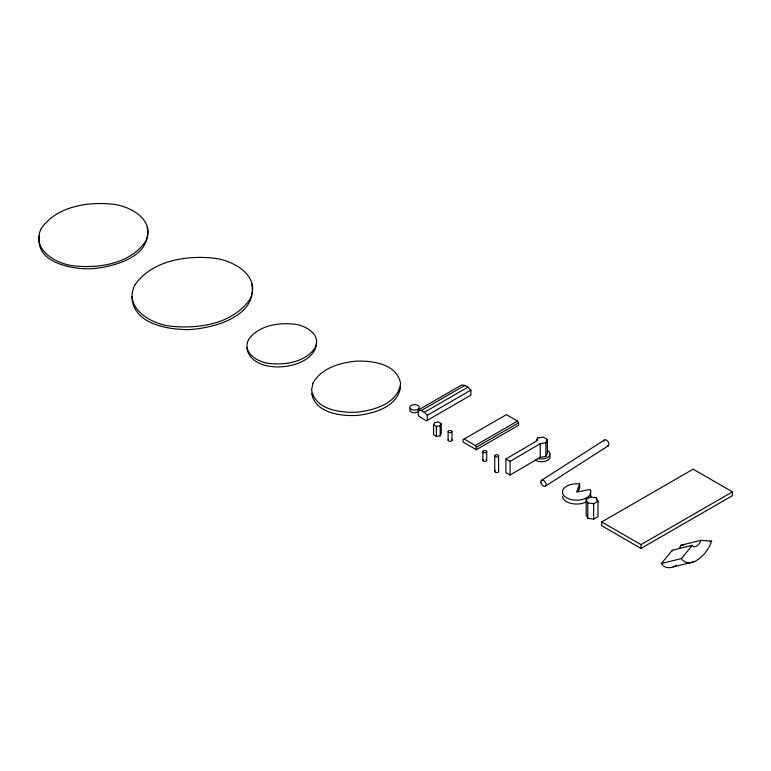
<?xml version="1.0" encoding="UTF-8"?>
<svg xmlns="http://www.w3.org/2000/svg" width="771" height="771" viewBox="0 0 771 771"><rect width="100%" height="100%" fill="white"/><g stroke="black" fill="none" stroke-linecap="round" stroke-linejoin="round"><path stroke-width="1.16" d="M400.602 386.695C397.932 406.837 374.022 413.622 356.742 415.444C340.117 416.253 315.214 412.957 311.59 393.2M39.552 235.781C34.464 262.15 70.971 269.32 90.313 268.761C112.788 267.498 152.735 256.926 147.174 227.185M579.59 483.976L576.631 492.004L590.152 489.469A14.215 8.202 0 0 1 578.597 500.128A14.215 8.202 0 0 1 562.425 491.715A14.215 8.202 0 0 1 579.59 483.976L579.59 487.821L578.105 491.831M679.116 548.653A6.66 3.845 -60 0 0 680.851 545.28L700.887 540.355L711.672 541.117L710.64 543.825A24.229 13.994 -60 0 1 682.499 560.074L681.477 558.551L661.441 563.476L662.472 564.998A24.229 13.994 -60 0 0 676.543 565.365M537.512 438.034L536.038 441.32L505.901 458.996L505.901 472.652L510.094 475.032L540.23 457.357L545.897 456.451L547.371 453.165L547.371 439.509L543.179 437.128L537.512 438.034L537.512 440.308M545.897 456.451L545.897 442.795L547.371 439.509M433.601 424.792L434.622 422.595L438.429 422.007L441.214 423.616L441.214 433.63L440.193 435.827L436.396 436.415L433.601 434.805L433.601 424.792L436.396 426.402L440.193 425.814L441.214 423.616M661.441 563.476L672.235 550.263L692.262 545.338A6.66 3.845 -60 0 0 696.57 546.09A6.66 3.845 -60 0 0 700.887 540.355M681.477 558.551L692.262 545.338M541.387 480.42L604.281 440.096M545.521 486.048L608.406 445.725M510.094 475.032L510.094 461.376L540.23 443.701L545.897 442.795M418.296 410.056L461.848 384.912L464.826 385.413L467.862 387.167L470.898 390.136L470.898 395.176L426.517 420.793L419.135 416.533L418.296 415.087L418.296 410.056L421.274 410.558L424.31 412.312L427.346 415.28L427.346 420.32M421.274 410.558L464.826 385.413M424.31 412.312L467.862 387.167M427.346 415.28L470.898 390.136M464.132 439.027L475.302 445.474L517.534 421.101L518.555 422.865L518.555 425.313L476.324 449.695L463.111 442.072L463.111 439.615L506.364 414.644L517.534 421.101M476.324 449.695L476.324 447.238L518.555 422.865M586.191 499.425L590.509 496.929L596.417 497.844L597.997 501.256L597.997 516.666L593.68 519.162L587.772 518.247L586.191 514.835L586.191 499.425L587.772 502.837L587.772 518.247M587.772 502.837L593.68 503.742L597.997 501.256M601.717 521.948L693.158 469.163L732.45 491.85L732.45 495.637L641.019 548.422L601.717 525.735L601.717 521.948L641.019 544.634L732.45 491.85M709.445 541.666L711.672 541.117M673.256 566.897L693.293 561.963M680.851 545.28L683.251 545.454M538.303 458.485L538.784 458.629A8.423 4.857 0 0 0 548.576 456.875A8.423 4.857 0 0 0 548.181 450.968M505.901 458.996L510.094 461.376M475.302 445.474L476.324 447.238M316.495 343.297C314.741 370.851 250.517 376.807 246.826 347.644M251.703 283.728C258.14 316.341 213.48 328.311 188.982 329.593C167.471 329.699 132.785 323.984 131.88 296.623M641.019 544.634L641.019 548.422M596.417 497.844L596.417 500.215M593.68 503.742L593.68 519.162M540.23 443.701L540.23 457.357M498.606 455.815A1.937 1.118 0 0 1 495.705 456.779A1.937 1.118 0 0 1 495.705 454.842A1.937 1.118 0 0 1 498.606 455.815L498.606 471.476M494.731 455.815L494.731 471.476M486.694 451.633L486.694 460.248M482.829 451.633L482.829 460.248M451.979 431.587A1.937 1.118 0 0 1 449.079 432.55A1.937 1.118 0 0 1 449.079 430.623A1.937 1.118 0 0 1 451.979 431.587L451.979 440.202M448.115 431.587L448.115 440.202M440.193 425.814L440.193 435.827M436.396 426.402L436.396 436.415M672.678 550.918A6.66 3.845 -60 0 1 672.235 550.263M498.538 471.187A1.937 1.118 0 0 1 496.167 472.556A1.937 1.118 0 0 1 495.3 470.686M486.135 459.458A1.937 1.118 0 0 1 486.241 460.971A1.937 1.118 0 0 1 483.658 461.164A1.937 1.118 0 0 1 483.089 459.689M451.411 439.422A1.937 1.118 0 0 1 451.527 440.925A1.937 1.118 0 0 1 448.934 441.118A1.937 1.118 0 0 1 448.375 439.653M586.317 501.854A14.215 8.202 0 0 1 571.301 503.453A14.215 8.202 0 0 1 562.435 496.273M590.152 493.315A14.215 8.202 0 0 1 590.528 497.555M603.76 441.195A3.498 2.12 57.3 0 1 607.924 441.465A3.498 2.12 57.3 0 1 607.336 446.072M549.347 454.871A8.423 4.857 0 0 1 546.186 461.01A8.423 4.857 0 0 1 535.228 460.008M419.164 410.76A4.771 2.756 0 0 1 412.736 412.591A4.771 2.756 0 0 1 410.432 408.669M419.164 409.334A4.771 2.756 0 0 1 419.328 410.047M312.939 383.245L311.59 389.953C315.214 409.709 340.117 413.005 356.742 412.196C374.022 410.384 397.932 403.59 400.602 383.447C396.978 363.69 372.075 360.394 355.441 361.204C339.462 362.9 321.141 368.133 312.939 383.245M41.22 228.553C30.397 250.324 57.941 265.089 76.223 266.082C100.962 268.231 130.453 263.19 145.574 241.506C156.397 219.745 128.853 204.97 110.571 203.987C85.832 201.838 56.341 206.879 41.22 228.553M134.819 285.039C122.888 309.046 153.265 325.343 173.436 326.432C200.73 328.803 233.256 323.242 249.939 299.321C261.87 275.314 231.493 259.017 211.321 257.928C184.038 255.558 151.511 261.118 134.819 285.039M248.532 339.674C241.631 353.552 259.191 362.968 270.852 363.604C286.619 364.972 305.422 361.763 315.069 347.933C321.97 334.055 304.41 324.639 292.749 324.013C276.972 322.635 258.169 325.854 248.532 339.674M483.398 452.423A1.937 1.118 0 0 0 486.626 451.922A1.937 1.118 0 0 0 484.265 450.553A1.937 1.118 0 0 0 483.398 452.423M540.876 482.27A3.498 2.12 57.3 0 0 545.039 486.328A3.498 2.12 57.3 0 0 544.451 481.114A3.498 2.12 57.3 0 0 540.876 482.27M411.194 409.314A4.771 2.756 0 0 0 419.164 408.081A4.771 2.756 0 0 0 413.323 404.708A4.771 2.756 0 0 0 411.194 409.314"/></g></svg>
